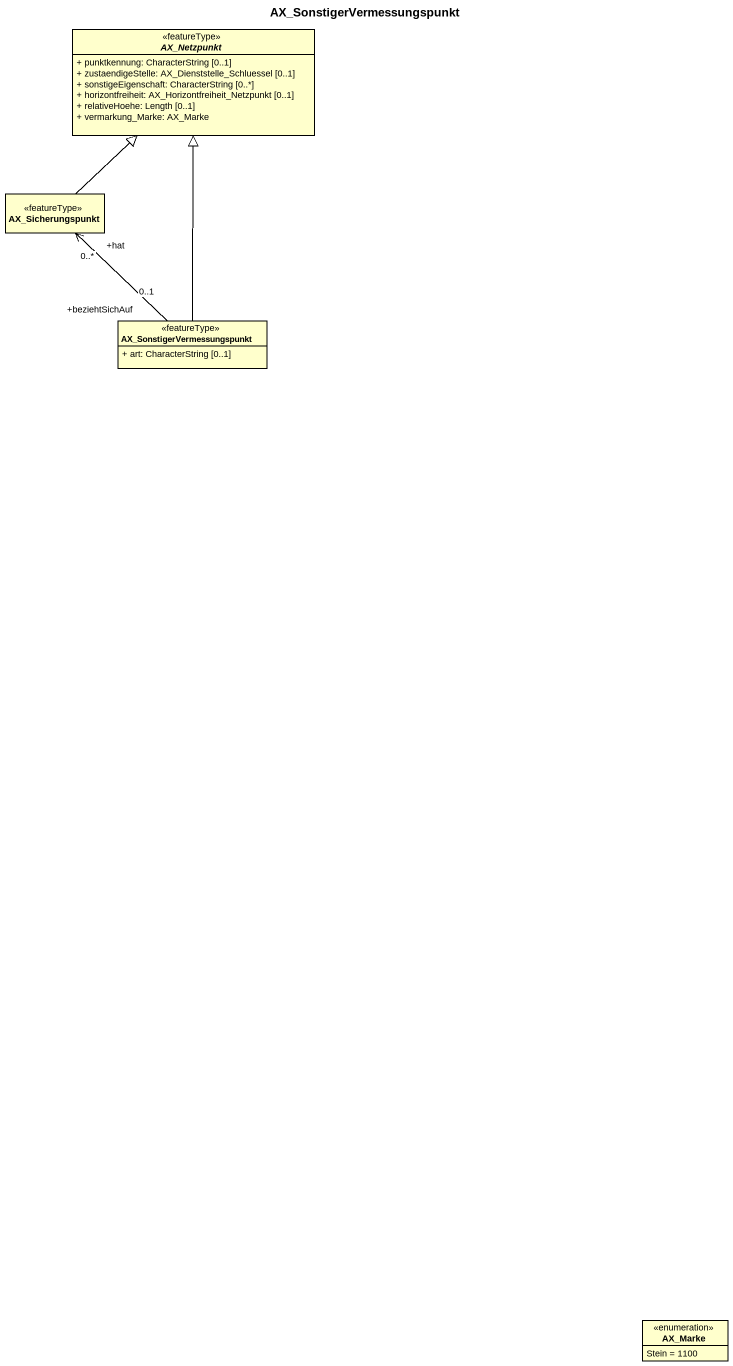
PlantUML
@startuml
title AX_SonstigerVermessungspunkt
hide circle
hide empty members
skinparam classAttributeIconSize 0
abstract class AX_Netzpunkt <<featureType>> {
  + punktkennung: CharacterString [0..1]
  + zustaendigeStelle: AX_Dienststelle_Schluessel [0..1]
  + sonstigeEigenschaft: CharacterString [0..*]
  + horizontfreiheit: AX_Horizontfreiheit_Netzpunkt [0..1]
  + relativeHoehe: Length [0..1]
  + vermarkung_Marke: AX_Marke
}
class AX_Sicherungspunkt <<featureType>>
class AX_SonstigerVermessungspunkt <<featureType>> {
  + art: CharacterString [0..1]
}
enum AX_Marke {
  Stein = 1100
}
AX_Sicherungspunkt -up-|> AX_Netzpunkt
AX_SonstigerVermessungspunkt -up-|> AX_Netzpunkt
AX_SonstigerVermessungspunkt "+beziehtSichAuf\n0..1" -up-> "+hat\n0..*" AX_Sicherungspunkt
@enduml
